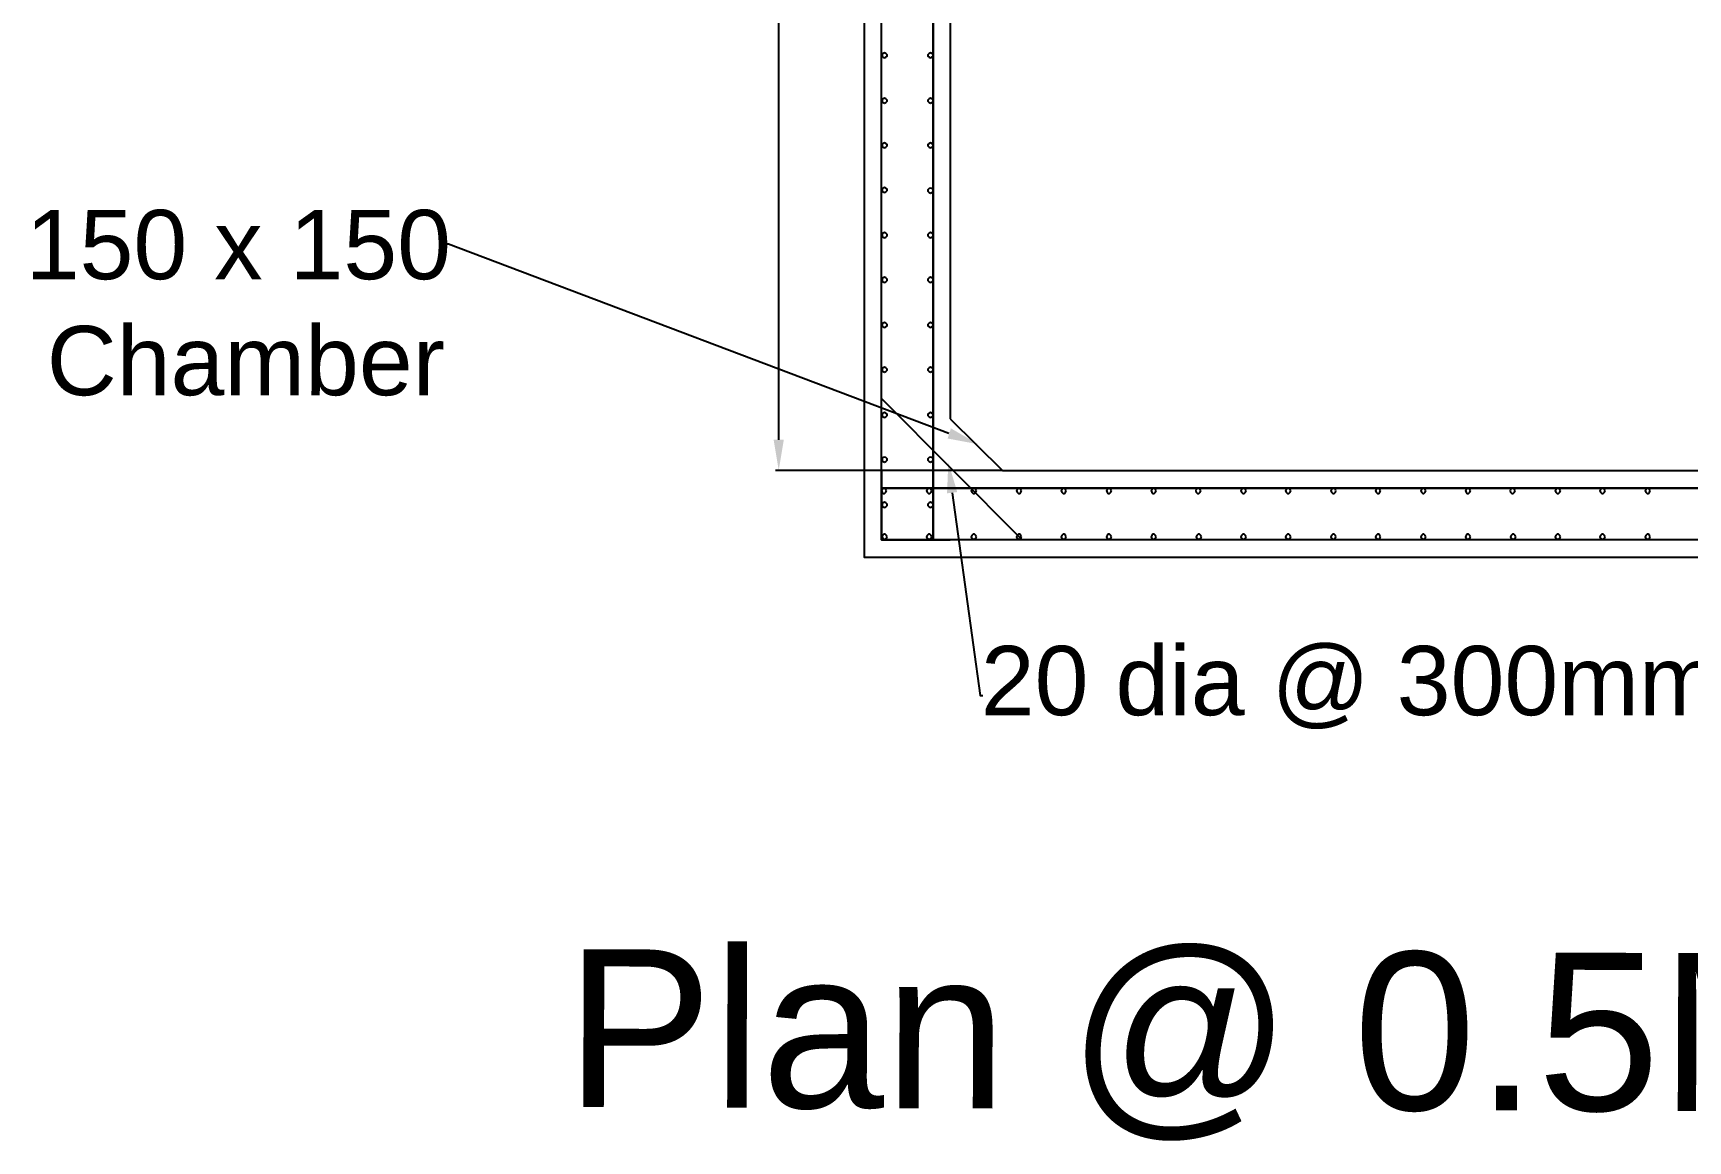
# Model space of a CAD drawing. Header units: millimetres. Extents: x 6167.2 to 6177, y 2985.6 to 2997.5.
# Drawn here: x 6167.799 to 6172.125, y 2985.649 to 2988.545 of the extents above; entities that cross this region are included whole.
import ezdxf

# ---------------------------------------------------------------- set-up
doc = ezdxf.new("R2010")
doc.units = ezdxf.units.MM
for name, color, linetype in [('PDF_Geometry', 7, 'Continuous'), ('PDF_Solid Fills', 7, 'Continuous'), ('PDF_Text', 7, 'Continuous')]:
    doc.layers.add(name, color=color, linetype=linetype)
doc.styles.add('PDF F1', font='arial.ttf')

msp = doc.modelspace()

# ---------------------------------------------------------------- linework, layer by layer
at = {"layer": 'PDF_Geometry', "lineweight": 25}
for points in [[(6169.9719, 2991.2383), (6169.9719, 2991.0133), (6169.9719, 2987.4017), (6169.9719, 2987.175), (6170.1969, 2987.175), (6175.6152, 2987.175), (6175.8419, 2987.175), (6175.8419, 2987.4017), (6175.8419, 2991.0133), (6175.8419, 2991.2383), (6175.6152, 2991.2383), (6170.1969, 2991.2383)], [(6170.0252, 2988.48), (6170.0286, 2988.4817), (6170.0319, 2988.485), (6170.0319, 2988.4883), (6170.0286, 2988.4917), (6170.0252, 2988.4933), (6170.0219, 2988.4917), (6170.0186, 2988.4883), (6170.0186, 2988.485), (6170.0219, 2988.4817)], [(6170.1452, 2988.48), (6170.1486, 2988.4817), (6170.1519, 2988.485), (6170.1519, 2988.4883), (6170.1486, 2988.4917), (6170.1452, 2988.4933), (6170.1419, 2988.4917), (6170.1386, 2988.4883), (6170.1386, 2988.485), (6170.1419, 2988.4817)], [(6170.0252, 2988.3617), (6170.0286, 2988.3633), (6170.0319, 2988.3667), (6170.0319, 2988.37), (6170.0286, 2988.3733), (6170.0252, 2988.375), (6170.0219, 2988.3733), (6170.0186, 2988.37), (6170.0186, 2988.3667), (6170.0219, 2988.3633)], [(6170.1452, 2988.3617), (6170.1486, 2988.3633), (6170.1519, 2988.3667), (6170.1519, 2988.37), (6170.1486, 2988.3733), (6170.1452, 2988.375), (6170.1419, 2988.3733), (6170.1386, 2988.37), (6170.1386, 2988.3667), (6170.1419, 2988.3633)], [(6170.0252, 2988.245), (6170.0286, 2988.2467), (6170.0319, 2988.25), (6170.0319, 2988.2533), (6170.0286, 2988.2567), (6170.0252, 2988.2583), (6170.0219, 2988.2567), (6170.0186, 2988.2533), (6170.0186, 2988.25), (6170.0219, 2988.2467)], [(6170.1452, 2988.245), (6170.1486, 2988.2467), (6170.1519, 2988.25), (6170.1519, 2988.2533), (6170.1486, 2988.2567), (6170.1452, 2988.2583), (6170.1419, 2988.2567), (6170.1386, 2988.2533), (6170.1386, 2988.25), (6170.1419, 2988.2467)], [(6170.0252, 2988.1283), (6170.0286, 2988.13), (6170.0319, 2988.1333), (6170.0319, 2988.1367), (6170.0286, 2988.14), (6170.0252, 2988.1417), (6170.0219, 2988.14), (6170.0186, 2988.1367), (6170.0186, 2988.1333), (6170.0219, 2988.13)], [(6170.1452, 2988.1267), (6170.1486, 2988.1283), (6170.1519, 2988.1317), (6170.1519, 2988.135), (6170.1486, 2988.1383), (6170.1452, 2988.14), (6170.1419, 2988.1383), (6170.1386, 2988.135), (6170.1386, 2988.1317), (6170.1419, 2988.1283)], [(6170.0252, 2988.01), (6170.0286, 2988.0117), (6170.0319, 2988.015), (6170.0319, 2988.0183), (6170.0286, 2988.0217), (6170.0252, 2988.0233), (6170.0219, 2988.0217), (6170.0186, 2988.0183), (6170.0186, 2988.015), (6170.0219, 2988.0117)], [(6170.1452, 2988.01), (6170.1486, 2988.0117), (6170.1519, 2988.015), (6170.1519, 2988.0183), (6170.1486, 2988.0217), (6170.1452, 2988.0233), (6170.1419, 2988.0217), (6170.1386, 2988.0183), (6170.1386, 2988.015), (6170.1419, 2988.0117)], [(6170.0252, 2987.8933), (6170.0286, 2987.895), (6170.0319, 2987.8983), (6170.0319, 2987.9017), (6170.0286, 2987.905), (6170.0252, 2987.9067), (6170.0219, 2987.905), (6170.0186, 2987.9017), (6170.0186, 2987.8983), (6170.0219, 2987.895)], [(6170.1452, 2987.8933), (6170.1486, 2987.895), (6170.1519, 2987.8983), (6170.1519, 2987.9017), (6170.1486, 2987.905), (6170.1452, 2987.9067), (6170.1419, 2987.905), (6170.1386, 2987.9017), (6170.1386, 2987.8983), (6170.1419, 2987.895)], [(6170.0252, 2987.775), (6170.0286, 2987.7767), (6170.0319, 2987.78), (6170.0319, 2987.7833), (6170.0286, 2987.7867), (6170.0252, 2987.7883), (6170.0219, 2987.7867), (6170.0186, 2987.7833), (6170.0186, 2987.78), (6170.0219, 2987.7767)], [(6170.1452, 2987.775), (6170.1486, 2987.7767), (6170.1519, 2987.78), (6170.1519, 2987.7833), (6170.1486, 2987.7867), (6170.1452, 2987.7883), (6170.1419, 2987.7867), (6170.1386, 2987.7833), (6170.1386, 2987.78), (6170.1419, 2987.7767)], [(6170.0252, 2987.6583), (6170.0286, 2987.66), (6170.0319, 2987.6633), (6170.0319, 2987.6667), (6170.0286, 2987.67), (6170.0252, 2987.6717), (6170.0219, 2987.67), (6170.0186, 2987.6667), (6170.0186, 2987.6633), (6170.0219, 2987.66)], [(6170.1452, 2987.6583), (6170.1486, 2987.66), (6170.1519, 2987.6633), (6170.1519, 2987.6667), (6170.1486, 2987.67), (6170.1452, 2987.6717), (6170.1419, 2987.67), (6170.1386, 2987.6667), (6170.1386, 2987.6633), (6170.1419, 2987.66)], [(6170.0252, 2987.54), (6170.0286, 2987.5417), (6170.0319, 2987.545), (6170.0319, 2987.5483), (6170.0286, 2987.5517), (6170.0252, 2987.5533), (6170.0219, 2987.5517), (6170.0186, 2987.5483), (6170.0186, 2987.545), (6170.0219, 2987.5417)], [(6170.1452, 2987.54), (6170.1486, 2987.5417), (6170.1519, 2987.545), (6170.1519, 2987.5483), (6170.1486, 2987.5517), (6170.1452, 2987.5533), (6170.1419, 2987.5517), (6170.1386, 2987.5483), (6170.1386, 2987.545), (6170.1419, 2987.5417)], [(6170.0252, 2987.4233), (6170.0286, 2987.425), (6170.0319, 2987.4283), (6170.0319, 2987.4317), (6170.0286, 2987.435), (6170.0252, 2987.4367), (6170.0219, 2987.435), (6170.0186, 2987.4317), (6170.0186, 2987.4283), (6170.0219, 2987.425)], [(6170.1452, 2987.4233), (6170.1486, 2987.425), (6170.1519, 2987.4283), (6170.1519, 2987.4317), (6170.1486, 2987.435), (6170.1452, 2987.4367), (6170.1419, 2987.435), (6170.1386, 2987.4317), (6170.1386, 2987.4283), (6170.1419, 2987.425)], [(6175.7952, 2987.355), (6170.0169, 2987.355)], [(6170.0302, 2987.3483), (6170.0286, 2987.3517), (6170.0252, 2987.355), (6170.0219, 2987.355), (6170.0186, 2987.3517), (6170.0169, 2987.3483), (6170.0186, 2987.345), (6170.0219, 2987.3417), (6170.0252, 2987.3417), (6170.0286, 2987.345)], [(6170.1486, 2987.3483), (6170.1469, 2987.3517), (6170.1436, 2987.355), (6170.1402, 2987.355), (6170.1369, 2987.3517), (6170.1352, 2987.3483), (6170.1369, 2987.345), (6170.1402, 2987.3417), (6170.1436, 2987.3417), (6170.1469, 2987.345)], [(6170.2652, 2987.3483), (6170.2636, 2987.3517), (6170.2602, 2987.355), (6170.2569, 2987.355), (6170.2536, 2987.3517), (6170.2519, 2987.3483), (6170.2536, 2987.345), (6170.2569, 2987.3417), (6170.2602, 2987.3417), (6170.2636, 2987.345)], [(6170.3836, 2987.3483), (6170.3819, 2987.3517), (6170.3786, 2987.355), (6170.3752, 2987.355), (6170.3719, 2987.3517), (6170.3702, 2987.3483), (6170.3719, 2987.345), (6170.3752, 2987.3417), (6170.3786, 2987.3417), (6170.3819, 2987.345)], [(6170.5002, 2987.3483), (6170.4986, 2987.3517), (6170.4952, 2987.355), (6170.4919, 2987.355), (6170.4886, 2987.3517), (6170.4869, 2987.3483), (6170.4886, 2987.345), (6170.4919, 2987.3417), (6170.4952, 2987.3417), (6170.4986, 2987.345)], [(6170.6186, 2987.3483), (6170.6169, 2987.3517), (6170.6136, 2987.355), (6170.6102, 2987.355), (6170.6069, 2987.3517), (6170.6052, 2987.3483), (6170.6069, 2987.345), (6170.6102, 2987.3417), (6170.6136, 2987.3417), (6170.6169, 2987.345)], [(6170.7352, 2987.3483), (6170.7336, 2987.3517), (6170.7302, 2987.355), (6170.7269, 2987.355), (6170.7236, 2987.3517), (6170.7219, 2987.3483), (6170.7236, 2987.345), (6170.7269, 2987.3417), (6170.7302, 2987.3417), (6170.7336, 2987.345)], [(6170.8519, 2987.3483), (6170.8502, 2987.3517), (6170.8469, 2987.355), (6170.8436, 2987.355), (6170.8402, 2987.3517), (6170.8386, 2987.3483), (6170.8402, 2987.345), (6170.8436, 2987.3417), (6170.8469, 2987.3417), (6170.8502, 2987.345)], [(6170.9702, 2987.3483), (6170.9686, 2987.3517), (6170.9652, 2987.355), (6170.9619, 2987.355), (6170.9586, 2987.3517), (6170.9569, 2987.3483), (6170.9586, 2987.345), (6170.9619, 2987.3417), (6170.9652, 2987.3417), (6170.9686, 2987.345)], [(6171.0869, 2987.3483), (6171.0852, 2987.3517), (6171.0819, 2987.355), (6171.0786, 2987.355), (6171.0752, 2987.3517), (6171.0736, 2987.3483), (6171.0752, 2987.345), (6171.0786, 2987.3417), (6171.0819, 2987.3417), (6171.0852, 2987.345)], [(6171.2052, 2987.3483), (6171.2036, 2987.3517), (6171.2002, 2987.355), (6171.1969, 2987.355), (6171.1936, 2987.3517), (6171.1919, 2987.3483), (6171.1936, 2987.345), (6171.1969, 2987.3417), (6171.2002, 2987.3417), (6171.2036, 2987.345)], [(6171.3219, 2987.3483), (6171.3202, 2987.3517), (6171.3169, 2987.355), (6171.3136, 2987.355), (6171.3102, 2987.3517), (6171.3086, 2987.3483), (6171.3102, 2987.345), (6171.3136, 2987.3417), (6171.3169, 2987.3417), (6171.3202, 2987.345)], [(6171.4402, 2987.3483), (6171.4386, 2987.3517), (6171.4352, 2987.355), (6171.4319, 2987.355), (6171.4286, 2987.3517), (6171.4269, 2987.3483), (6171.4286, 2987.345), (6171.4319, 2987.3417), (6171.4352, 2987.3417), (6171.4386, 2987.345)], [(6171.5569, 2987.3483), (6171.5552, 2987.3517), (6171.5519, 2987.355), (6171.5486, 2987.355), (6171.5452, 2987.3517), (6171.5436, 2987.3483), (6171.5452, 2987.345), (6171.5486, 2987.3417), (6171.5519, 2987.3417), (6171.5552, 2987.345)], [(6171.6736, 2987.3483), (6171.6719, 2987.3517), (6171.6686, 2987.355), (6171.6652, 2987.355), (6171.6619, 2987.3517), (6171.6602, 2987.3483), (6171.6619, 2987.345), (6171.6652, 2987.3417), (6171.6686, 2987.3417), (6171.6719, 2987.345)], [(6171.7919, 2987.3483), (6171.7902, 2987.3517), (6171.7869, 2987.355), (6171.7836, 2987.355), (6171.7802, 2987.3517), (6171.7786, 2987.3483), (6171.7802, 2987.345), (6171.7836, 2987.3417), (6171.7869, 2987.3417), (6171.7902, 2987.345)], [(6171.9086, 2987.3483), (6171.9069, 2987.3517), (6171.9036, 2987.355), (6171.9002, 2987.355), (6171.8969, 2987.3517), (6171.8952, 2987.3483), (6171.8969, 2987.345), (6171.9002, 2987.3417), (6171.9036, 2987.3417), (6171.9069, 2987.345)], [(6172.0269, 2987.3483), (6172.0252, 2987.3517), (6172.0219, 2987.355), (6172.0186, 2987.355), (6172.0152, 2987.3517), (6172.0136, 2987.3483), (6172.0152, 2987.345), (6172.0186, 2987.3417), (6172.0219, 2987.3417), (6172.0252, 2987.345)], [(6170.0252, 2987.305), (6170.0286, 2987.3067), (6170.0319, 2987.31), (6170.0319, 2987.3133), (6170.0286, 2987.3167), (6170.0252, 2987.3183), (6170.0219, 2987.3167), (6170.0186, 2987.3133), (6170.0186, 2987.31), (6170.0219, 2987.3067)], [(6170.1452, 2987.305), (6170.1486, 2987.3067), (6170.1519, 2987.31), (6170.1519, 2987.3133), (6170.1486, 2987.3167), (6170.1452, 2987.3183), (6170.1419, 2987.3167), (6170.1386, 2987.3133), (6170.1386, 2987.31), (6170.1419, 2987.3067)], [(6170.0319, 2987.2283), (6170.0302, 2987.2317), (6170.0269, 2987.235), (6170.0236, 2987.235), (6170.0202, 2987.2317), (6170.0186, 2987.2283), (6170.0202, 2987.225), (6170.0236, 2987.2217), (6170.0269, 2987.2217), (6170.0302, 2987.225)], [(6170.1486, 2987.2283), (6170.1469, 2987.2317), (6170.1436, 2987.235), (6170.1402, 2987.235), (6170.1369, 2987.2317), (6170.1352, 2987.2283), (6170.1369, 2987.225), (6170.1402, 2987.2217), (6170.1436, 2987.2217), (6170.1469, 2987.225)], [(6170.2652, 2987.2283), (6170.2636, 2987.2317), (6170.2602, 2987.235), (6170.2569, 2987.235), (6170.2536, 2987.2317), (6170.2519, 2987.2283), (6170.2536, 2987.225), (6170.2569, 2987.2217), (6170.2602, 2987.2217), (6170.2636, 2987.225)], [(6170.3836, 2987.2283), (6170.3819, 2987.2317), (6170.3786, 2987.235), (6170.3752, 2987.235), (6170.3719, 2987.2317), (6170.3702, 2987.2283), (6170.3719, 2987.225), (6170.3752, 2987.2217), (6170.3786, 2987.2217), (6170.3819, 2987.225)], [(6170.5002, 2987.2283), (6170.4986, 2987.2317), (6170.4952, 2987.235), (6170.4919, 2987.235), (6170.4886, 2987.2317), (6170.4869, 2987.2283), (6170.4886, 2987.225), (6170.4919, 2987.2217), (6170.4952, 2987.2217), (6170.4986, 2987.225)], [(6170.6186, 2987.2283), (6170.6169, 2987.2317), (6170.6136, 2987.235), (6170.6102, 2987.235), (6170.6069, 2987.2317), (6170.6052, 2987.2283), (6170.6069, 2987.225), (6170.6102, 2987.2217), (6170.6136, 2987.2217), (6170.6169, 2987.225)], [(6170.7352, 2987.2283), (6170.7336, 2987.2317), (6170.7302, 2987.235), (6170.7269, 2987.235), (6170.7236, 2987.2317), (6170.7219, 2987.2283), (6170.7236, 2987.225), (6170.7269, 2987.2217), (6170.7302, 2987.2217), (6170.7336, 2987.225)], [(6170.8536, 2987.2283), (6170.8519, 2987.2317), (6170.8486, 2987.235), (6170.8452, 2987.235), (6170.8419, 2987.2317), (6170.8402, 2987.2283), (6170.8419, 2987.225), (6170.8452, 2987.2217), (6170.8486, 2987.2217), (6170.8519, 2987.225)], [(6170.9702, 2987.2283), (6170.9686, 2987.2317), (6170.9652, 2987.235), (6170.9619, 2987.235), (6170.9586, 2987.2317), (6170.9569, 2987.2283), (6170.9586, 2987.225), (6170.9619, 2987.2217), (6170.9652, 2987.2217), (6170.9686, 2987.225)], [(6171.0869, 2987.2283), (6171.0852, 2987.2317), (6171.0819, 2987.235), (6171.0786, 2987.235), (6171.0752, 2987.2317), (6171.0736, 2987.2283), (6171.0752, 2987.225), (6171.0786, 2987.2217), (6171.0819, 2987.2217), (6171.0852, 2987.225)], [(6171.2052, 2987.2283), (6171.2036, 2987.2317), (6171.2002, 2987.235), (6171.1969, 2987.235), (6171.1936, 2987.2317), (6171.1919, 2987.2283), (6171.1936, 2987.225), (6171.1969, 2987.2217), (6171.2002, 2987.2217), (6171.2036, 2987.225)], [(6171.3219, 2987.2283), (6171.3202, 2987.2317), (6171.3169, 2987.235), (6171.3136, 2987.235), (6171.3102, 2987.2317), (6171.3086, 2987.2283), (6171.3102, 2987.225), (6171.3136, 2987.2217), (6171.3169, 2987.2217), (6171.3202, 2987.225)], [(6171.4402, 2987.2283), (6171.4386, 2987.2317), (6171.4352, 2987.235), (6171.4319, 2987.235), (6171.4286, 2987.2317), (6171.4269, 2987.2283), (6171.4286, 2987.225), (6171.4319, 2987.2217), (6171.4352, 2987.2217), (6171.4386, 2987.225)], [(6171.5569, 2987.2283), (6171.5552, 2987.2317), (6171.5519, 2987.235), (6171.5486, 2987.235), (6171.5452, 2987.2317), (6171.5436, 2987.2283), (6171.5452, 2987.225), (6171.5486, 2987.2217), (6171.5519, 2987.2217), (6171.5552, 2987.225)], [(6171.6752, 2987.2283), (6171.6736, 2987.2317), (6171.6702, 2987.235), (6171.6669, 2987.235), (6171.6636, 2987.2317), (6171.6619, 2987.2283), (6171.6636, 2987.225), (6171.6669, 2987.2217), (6171.6702, 2987.2217), (6171.6736, 2987.225)], [(6171.7919, 2987.2283), (6171.7902, 2987.2317), (6171.7869, 2987.235), (6171.7836, 2987.235), (6171.7802, 2987.2317), (6171.7786, 2987.2283), (6171.7802, 2987.225), (6171.7836, 2987.2217), (6171.7869, 2987.2217), (6171.7902, 2987.225)], [(6171.9086, 2987.2283), (6171.9069, 2987.2317), (6171.9036, 2987.235), (6171.9002, 2987.235), (6171.8969, 2987.2317), (6171.8952, 2987.2283), (6171.8969, 2987.225), (6171.9002, 2987.2217), (6171.9036, 2987.2217), (6171.9069, 2987.225)], [(6172.0269, 2987.2283), (6172.0252, 2987.2317), (6172.0219, 2987.235), (6172.0186, 2987.235), (6172.0152, 2987.2317), (6172.0136, 2987.2283), (6172.0152, 2987.225), (6172.0186, 2987.2217), (6172.0219, 2987.2217), (6172.0252, 2987.225)]]:
    msp.add_lwpolyline(points, close=True, dxfattribs=at)
for points in [[(6170.0169, 2987.4017), (6170.0169, 2987.22), (6170.0169, 2991.1933), (6170.0169, 2991.0133)], [(6170.1519, 2987.22), (6170.1519, 2991.1933), (6170.1519, 2987.22), (6170.1519, 2987.4017)], [(6170.1969, 2990.8767), (6170.1969, 2987.5367)], [(6169.7486, 2987.4817), (6169.7486, 2989.0683)], [(6170.1936, 2987.4983), (6168.8852, 2987.9933), (6168.8769, 2987.9933)], [(6170.0169, 2987.59), (6170.3852, 2987.22)], [(6170.1969, 2987.5367), (6170.3336, 2987.4017)], [(6170.3336, 2987.4017), (6169.7402, 2987.4017)], [(6170.0169, 2987.4017), (6169.7469, 2987.4017)], [(6170.3336, 2987.4017), (6175.4802, 2987.4017)], [(6170.2019, 2987.3433), (6170.2752, 2986.8133), (6170.2819, 2986.8133)], [(6175.6152, 2987.22), (6175.7952, 2987.22), (6170.0169, 2987.22), (6170.1969, 2987.22)]]:
    msp.add_lwpolyline(points, dxfattribs=at)
at = {"layer": 'PDF_Solid Fills', "transparency": 33554559}
for points in [[(6170.1986, 2987.5117), (6170.2702, 2987.47), (6170.1902, 2987.485)], [(6169.7352, 2987.4817), (6169.7619, 2987.4817), (6169.7486, 2987.4017)], [(6170.1886, 2987.3417), (6170.1919, 2987.4233), (6170.2152, 2987.345)]]:
    msp.add_solid(points, dxfattribs=at)

# ---------------------------------------------------------------- texts
at = {"layer": 'PDF_Text', "attachment_point": 4, "style": 'PDF F1'}
for s, insert, char_height in [('150 x 150', (6167.7802, 2987.9908), 0.1812), ('Chamber', (6167.8352, 2987.6875), 0.1812), ('20 dia @ 300mm c/c', (6170.2769, 2986.834), 0.181199)]:
    msp.add_mtext(s, dxfattribs=dict(at, insert=insert, char_height=char_height))
at = {"layer": 'PDF_Text', "insert": (6169.1909, 2985.9022), "char_height": 0.412766, "attachment_point": 4, "rotation": 359.8001, "style": 'PDF F1'}
msp.add_mtext('Plan @ 0.5M above the slab', dxfattribs=at)

doc.saveas('drawing.dxf')
